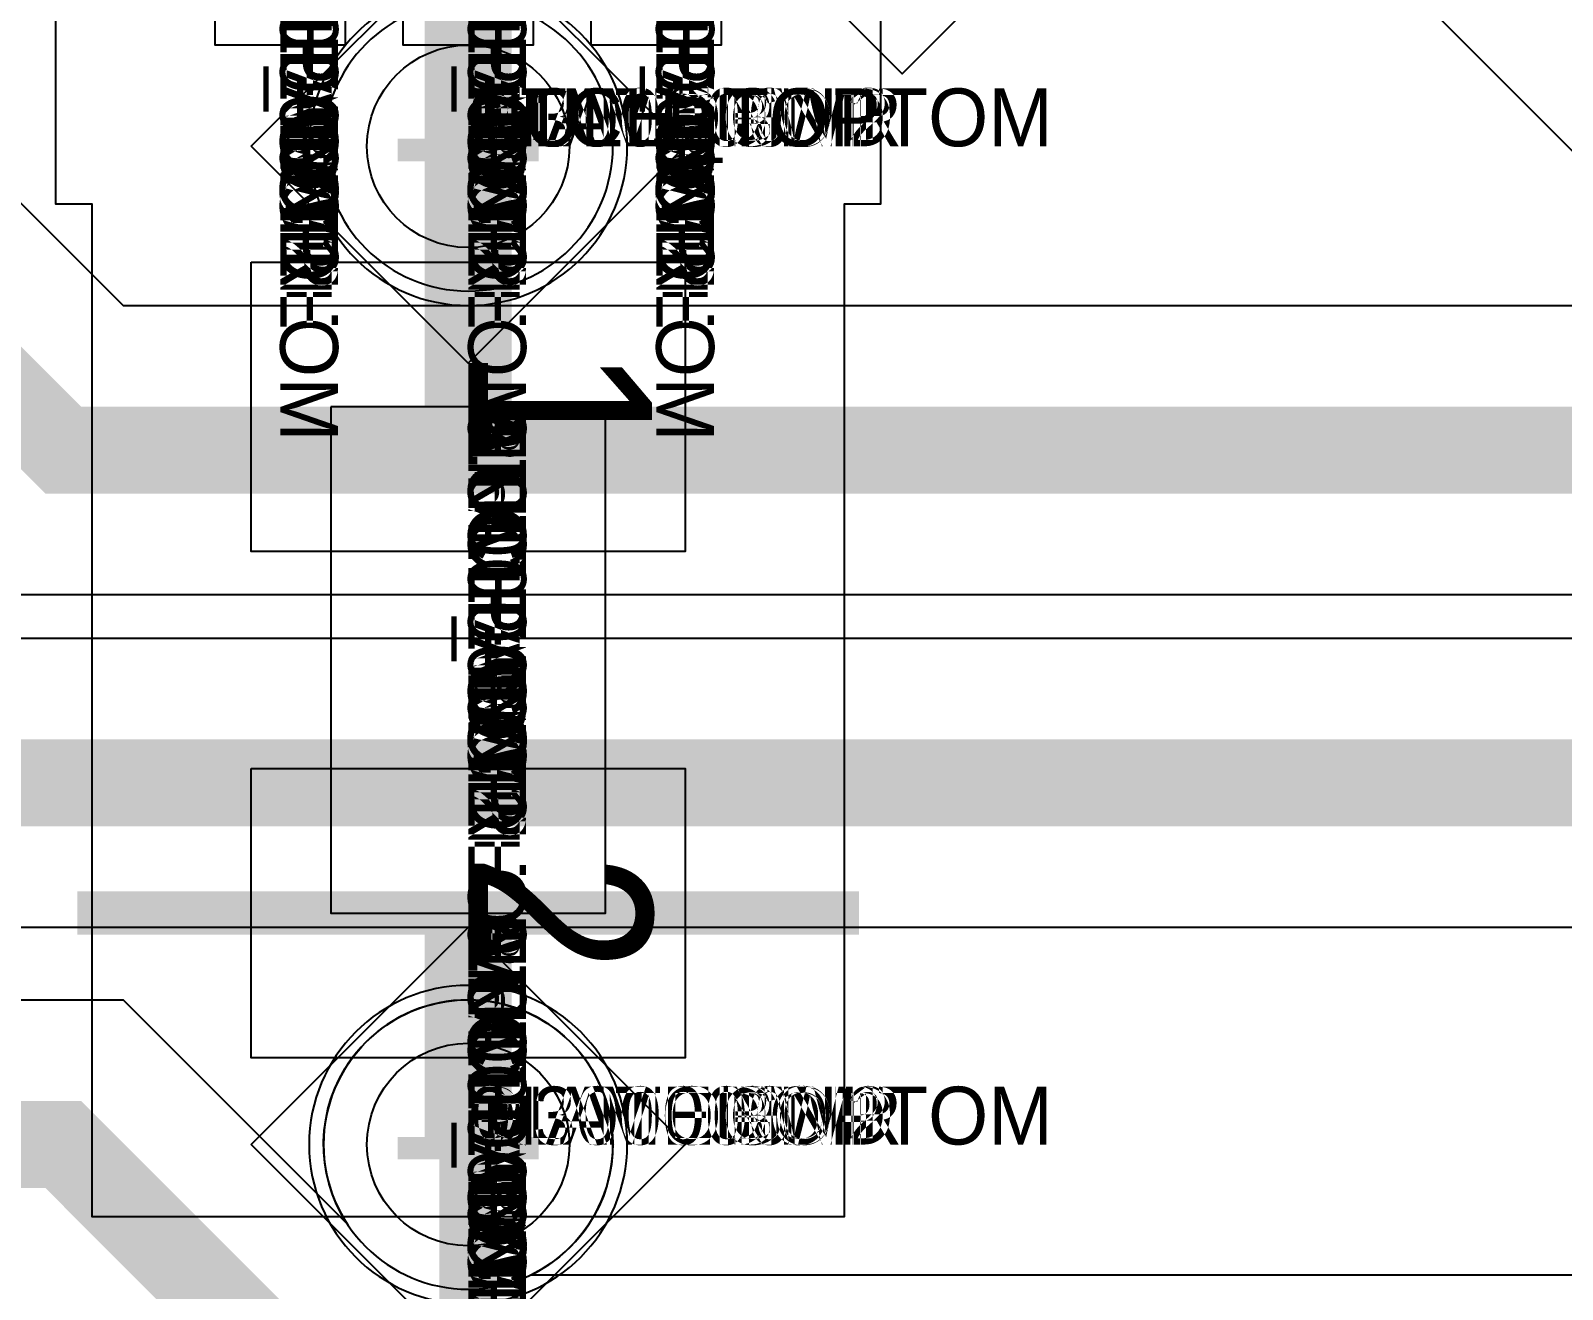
# Model space of a CAD drawing. Extents: x 0 to 323, y 0 to 320.
# Drawn here: x 40.45 to 45.75, y 160.4 to 164.76 of the extents above; entities that cross this region are included whole.
import ezdxf
from ezdxf.enums import TextEntityAlignment as Align

# ---------------------------------------------------------------- set-up
doc = ezdxf.new("R2010")
doc.units = 0
doc.header["$MEASUREMENT"] = 0
doc.layers.get('0').update_dxf_attribs({"linetype": 'CONTINUOUS'})
for name, color, linetype in [('CDN_FIGURES', 7, 'CONTINUOUS'), ('ETCH_BOTTOM', 7, 'CONTINUOUS'), ('ETCH_GND', 3, 'CONTINUOUS'), ('ETCH_INT1', 4, 'CONTINUOUS'), ('ETCH_INT2', 5, 'CONTINUOUS'), ('ETCH_PWR', 6, 'CONTINUOUS'), ('ETCH_TOP', 2, 'CONTINUOUS'), ('MANUFACTURING_NCLEGEND-1-6', 8, 'CONTINUOUS'), ('PACKAGE_GEOMETRY_ASSEMBLY_TOP', 11, 'CONTINUOUS'), ('PACKAGE_GEOMETRY_PIN_NUMBER', 9, 'CONTINUOUS')]:
    doc.layers.add(name, color=color, linetype=linetype)

# ---------------------------------------------------------------- blocks, each defined once
blk = doc.blocks.new('FIGURE_DIAMOND')
at = {"layer": 'CDN_FIGURES'}
blk.add_lwpolyline([(-0.5, 0), (0, 0.5), (0.5, 0), (0, -0.5)], close=True, dxfattribs=at)
blk = doc.blocks.new('PAD_INFO')
for tag in ['SHAPE_TYPE', 'PAD_HEIGHT', 'PAD_LAYER', 'PAD_TYPE', 'PAD_WIDTH']:
    blk.add_attdef(tag, (0, 0), '', height=0.2)
at = {"flags": 2}
blk.add_attdef('CDN_TYPE', (0, 0), '', height=0.2, dxfattribs=at)
blk = doc.blocks.new('DRILL_INFO')
at = {"flags": 2}
blk.add_attdef('CDN_TYPE', (0, 0), '', height=0.2, dxfattribs=at)
for tag in ['FSHAPE', 'FCHAR', 'DRILL_HEIGHT', 'DIAMETER', 'PLATED', 'DRILL_WIDTH']:
    blk.add_attdef(tag, (0, 0), '', height=0.2)
blk = doc.blocks.new('VIA0700X0300')
at = {"layer": 'ETCH_BOTTOM'}
blk.add_circle((0, 0), 0.35, dxfattribs=at)
at = {"layer": 'ETCH_GND'}
blk.add_circle((0, 0), 0.35, dxfattribs=at)
at = {"layer": 'ETCH_INT1'}
blk.add_circle((0, 0), 0.35, dxfattribs=at)
at = {"layer": 'ETCH_INT2'}
blk.add_circle((0, 0), 0.35, dxfattribs=at)
at = {"layer": 'ETCH_PWR'}
blk.add_circle((0, 0), 0.35, dxfattribs=at)
at = {"layer": 'ETCH_TOP'}
blk.add_circle((0, 0), 0.35, dxfattribs=at)
ref = blk.add_blockref('PAD_INFO', (0, 0))
ref.add_attrib('PAD_LAYER', 'ETCH_TOP', (0, 0), dxfattribs={"height": 0.2})
ref.add_attrib('SHAPE_TYPE', 'NULL', (0, 0), dxfattribs={"height": 0.2})
ref.add_attrib('PAD_TYPE', 'ANTIPAD', (0, 0), dxfattribs={"height": 0.2})
ref.add_attrib('PAD_WIDTH', '0.000000', (0, 0), dxfattribs={"height": 0.2})
ref.add_attrib('PAD_HEIGHT', '0.000000', (0, 0), dxfattribs={"height": 0.2})
ref = blk.add_blockref('PAD_INFO', (0, 0))
ref.add_attrib('PAD_LAYER', 'ETCH_GND', (0, 0), dxfattribs={"height": 0.2})
ref.add_attrib('SHAPE_TYPE', 'NULL', (0, 0), dxfattribs={"height": 0.2})
ref.add_attrib('PAD_TYPE', 'ANTIPAD', (0, 0), dxfattribs={"height": 0.2})
ref.add_attrib('PAD_WIDTH', '0.000000', (0, 0), dxfattribs={"height": 0.2})
ref.add_attrib('PAD_HEIGHT', '0.000000', (0, 0), dxfattribs={"height": 0.2})
ref = blk.add_blockref('PAD_INFO', (0, 0))
ref.add_attrib('PAD_LAYER', 'ETCH_INT1', (0, 0), dxfattribs={"height": 0.2})
ref.add_attrib('SHAPE_TYPE', 'NULL', (0, 0), dxfattribs={"height": 0.2})
ref.add_attrib('PAD_TYPE', 'ANTIPAD', (0, 0), dxfattribs={"height": 0.2})
ref.add_attrib('PAD_WIDTH', '0.000000', (0, 0), dxfattribs={"height": 0.2})
ref.add_attrib('PAD_HEIGHT', '0.000000', (0, 0), dxfattribs={"height": 0.2})
ref = blk.add_blockref('PAD_INFO', (0, 0))
ref.add_attrib('PAD_LAYER', 'ETCH_INT2', (0, 0), dxfattribs={"height": 0.2})
ref.add_attrib('SHAPE_TYPE', 'NULL', (0, 0), dxfattribs={"height": 0.2})
ref.add_attrib('PAD_TYPE', 'ANTIPAD', (0, 0), dxfattribs={"height": 0.2})
ref.add_attrib('PAD_WIDTH', '0.000000', (0, 0), dxfattribs={"height": 0.2})
ref.add_attrib('PAD_HEIGHT', '0.000000', (0, 0), dxfattribs={"height": 0.2})
ref = blk.add_blockref('PAD_INFO', (0, 0))
ref.add_attrib('PAD_LAYER', 'ETCH_PWR', (0, 0), dxfattribs={"height": 0.2})
ref.add_attrib('SHAPE_TYPE', 'NULL', (0, 0), dxfattribs={"height": 0.2})
ref.add_attrib('PAD_TYPE', 'ANTIPAD', (0, 0), dxfattribs={"height": 0.2})
ref.add_attrib('PAD_WIDTH', '0.000000', (0, 0), dxfattribs={"height": 0.2})
ref.add_attrib('PAD_HEIGHT', '0.000000', (0, 0), dxfattribs={"height": 0.2})
ref = blk.add_blockref('PAD_INFO', (0, 0))
ref.add_attrib('PAD_LAYER', 'ETCH_BOTTOM', (0, 0), dxfattribs={"height": 0.2})
ref.add_attrib('SHAPE_TYPE', 'NULL', (0, 0), dxfattribs={"height": 0.2})
ref.add_attrib('PAD_TYPE', 'ANTIPAD', (0, 0), dxfattribs={"height": 0.2})
ref.add_attrib('PAD_WIDTH', '0.000000', (0, 0), dxfattribs={"height": 0.2})
ref.add_attrib('PAD_HEIGHT', '0.000000', (0, 0), dxfattribs={"height": 0.2})
ref = blk.add_blockref('PAD_INFO', (0, 0))
ref.add_attrib('PAD_LAYER', 'ETCH_TOP', (0, 0), dxfattribs={"height": 0.2})
ref.add_attrib('SHAPE_TYPE', 'NULL', (0, 0), dxfattribs={"height": 0.2})
ref.add_attrib('PAD_TYPE', 'THERMAL', (0, 0), dxfattribs={"height": 0.2})
ref.add_attrib('PAD_WIDTH', '0.000000', (0, 0), dxfattribs={"height": 0.2})
ref.add_attrib('PAD_HEIGHT', '0.000000', (0, 0), dxfattribs={"height": 0.2})
ref = blk.add_blockref('PAD_INFO', (0, 0))
ref.add_attrib('PAD_LAYER', 'ETCH_GND', (0, 0), dxfattribs={"height": 0.2})
ref.add_attrib('SHAPE_TYPE', 'NULL', (0, 0), dxfattribs={"height": 0.2})
ref.add_attrib('PAD_TYPE', 'THERMAL', (0, 0), dxfattribs={"height": 0.2})
ref.add_attrib('PAD_WIDTH', '0.000000', (0, 0), dxfattribs={"height": 0.2})
ref.add_attrib('PAD_HEIGHT', '0.000000', (0, 0), dxfattribs={"height": 0.2})
ref = blk.add_blockref('PAD_INFO', (0, 0))
ref.add_attrib('PAD_LAYER', 'ETCH_INT1', (0, 0), dxfattribs={"height": 0.2})
ref.add_attrib('SHAPE_TYPE', 'NULL', (0, 0), dxfattribs={"height": 0.2})
ref.add_attrib('PAD_TYPE', 'THERMAL', (0, 0), dxfattribs={"height": 0.2})
ref.add_attrib('PAD_WIDTH', '0.000000', (0, 0), dxfattribs={"height": 0.2})
ref.add_attrib('PAD_HEIGHT', '0.000000', (0, 0), dxfattribs={"height": 0.2})
ref = blk.add_blockref('PAD_INFO', (0, 0))
ref.add_attrib('PAD_LAYER', 'ETCH_INT2', (0, 0), dxfattribs={"height": 0.2})
ref.add_attrib('SHAPE_TYPE', 'NULL', (0, 0), dxfattribs={"height": 0.2})
ref.add_attrib('PAD_TYPE', 'THERMAL', (0, 0), dxfattribs={"height": 0.2})
ref.add_attrib('PAD_WIDTH', '0.000000', (0, 0), dxfattribs={"height": 0.2})
ref.add_attrib('PAD_HEIGHT', '0.000000', (0, 0), dxfattribs={"height": 0.2})
ref = blk.add_blockref('PAD_INFO', (0, 0))
ref.add_attrib('PAD_LAYER', 'ETCH_PWR', (0, 0), dxfattribs={"height": 0.2})
ref.add_attrib('SHAPE_TYPE', 'NULL', (0, 0), dxfattribs={"height": 0.2})
ref.add_attrib('PAD_TYPE', 'THERMAL', (0, 0), dxfattribs={"height": 0.2})
ref.add_attrib('PAD_WIDTH', '0.000000', (0, 0), dxfattribs={"height": 0.2})
ref.add_attrib('PAD_HEIGHT', '0.000000', (0, 0), dxfattribs={"height": 0.2})
ref = blk.add_blockref('PAD_INFO', (0, 0))
ref.add_attrib('PAD_LAYER', 'ETCH_BOTTOM', (0, 0), dxfattribs={"height": 0.2})
ref.add_attrib('SHAPE_TYPE', 'NULL', (0, 0), dxfattribs={"height": 0.2})
ref.add_attrib('PAD_TYPE', 'THERMAL', (0, 0), dxfattribs={"height": 0.2})
ref.add_attrib('PAD_WIDTH', '0.000000', (0, 0), dxfattribs={"height": 0.2})
ref.add_attrib('PAD_HEIGHT', '0.000000', (0, 0), dxfattribs={"height": 0.2})
ref = blk.add_blockref('PAD_INFO', (0, 0))
ref.add_attrib('PAD_LAYER', 'ETCH_TOP', (0, 0), dxfattribs={"height": 0.2})
ref.add_attrib('SHAPE_TYPE', 'CIRCLE', (0, 0), dxfattribs={"height": 0.2})
ref.add_attrib('PAD_TYPE', 'REGULAR', (0, 0), dxfattribs={"height": 0.2})
ref.add_attrib('PAD_WIDTH', '0.700000', (0, 0), dxfattribs={"height": 0.2})
ref.add_attrib('PAD_HEIGHT', '0.700000', (0, 0), dxfattribs={"height": 0.2})
ref = blk.add_blockref('PAD_INFO', (0, 0))
ref.add_attrib('PAD_LAYER', 'ETCH_GND', (0, 0), dxfattribs={"height": 0.2})
ref.add_attrib('SHAPE_TYPE', 'CIRCLE', (0, 0), dxfattribs={"height": 0.2})
ref.add_attrib('PAD_TYPE', 'REGULAR', (0, 0), dxfattribs={"height": 0.2})
ref.add_attrib('PAD_WIDTH', '0.700000', (0, 0), dxfattribs={"height": 0.2})
ref.add_attrib('PAD_HEIGHT', '0.700000', (0, 0), dxfattribs={"height": 0.2})
ref = blk.add_blockref('PAD_INFO', (0, 0))
ref.add_attrib('PAD_LAYER', 'ETCH_INT1', (0, 0), dxfattribs={"height": 0.2})
ref.add_attrib('SHAPE_TYPE', 'CIRCLE', (0, 0), dxfattribs={"height": 0.2})
ref.add_attrib('PAD_TYPE', 'REGULAR', (0, 0), dxfattribs={"height": 0.2})
ref.add_attrib('PAD_WIDTH', '0.700000', (0, 0), dxfattribs={"height": 0.2})
ref.add_attrib('PAD_HEIGHT', '0.700000', (0, 0), dxfattribs={"height": 0.2})
ref = blk.add_blockref('PAD_INFO', (0, 0))
ref.add_attrib('PAD_LAYER', 'ETCH_INT2', (0, 0), dxfattribs={"height": 0.2})
ref.add_attrib('SHAPE_TYPE', 'CIRCLE', (0, 0), dxfattribs={"height": 0.2})
ref.add_attrib('PAD_TYPE', 'REGULAR', (0, 0), dxfattribs={"height": 0.2})
ref.add_attrib('PAD_WIDTH', '0.700000', (0, 0), dxfattribs={"height": 0.2})
ref.add_attrib('PAD_HEIGHT', '0.700000', (0, 0), dxfattribs={"height": 0.2})
ref = blk.add_blockref('PAD_INFO', (0, 0))
ref.add_attrib('PAD_LAYER', 'ETCH_PWR', (0, 0), dxfattribs={"height": 0.2})
ref.add_attrib('SHAPE_TYPE', 'CIRCLE', (0, 0), dxfattribs={"height": 0.2})
ref.add_attrib('PAD_TYPE', 'REGULAR', (0, 0), dxfattribs={"height": 0.2})
ref.add_attrib('PAD_WIDTH', '0.700000', (0, 0), dxfattribs={"height": 0.2})
ref.add_attrib('PAD_HEIGHT', '0.700000', (0, 0), dxfattribs={"height": 0.2})
ref = blk.add_blockref('PAD_INFO', (0, 0))
ref.add_attrib('PAD_LAYER', 'ETCH_BOTTOM', (0, 0), dxfattribs={"height": 0.2})
ref.add_attrib('SHAPE_TYPE', 'CIRCLE', (0, 0), dxfattribs={"height": 0.2})
ref.add_attrib('PAD_TYPE', 'REGULAR', (0, 0), dxfattribs={"height": 0.2})
ref.add_attrib('PAD_WIDTH', '0.700000', (0, 0), dxfattribs={"height": 0.2})
ref.add_attrib('PAD_HEIGHT', '0.700000', (0, 0), dxfattribs={"height": 0.2})
ref = blk.add_blockref('DRILL_INFO', (0, 0))
ref.add_attrib('DIAMETER', '0.300000', (0, 0), dxfattribs={"height": 0.2})
ref.add_attrib('PLATED', 'PLATED', (0, 0), dxfattribs={"height": 0.2})
ref.add_attrib('FSHAPE', 'DIAMOND', (0, 0), dxfattribs={"height": 0.2})
ref.add_attrib('FCHAR', '+', (0, 0), dxfattribs={"height": 0.2})
ref.add_attrib('DRILL_WIDTH', '1.500000', (0, 0), dxfattribs={"height": 0.2})
ref.add_attrib('DRILL_HEIGHT', '1.500000', (0, 0), dxfattribs={"height": 0.2})
for tag in ['CDN_TYPE', 'PIN']:
    blk.add_attdef(tag, (0, 0), '', height=0.2)
at = {"flags": 2}
for tag in ['PSTKNAME', 'BBV']:
    blk.add_attdef(tag, (0, 0), '', height=0.2, dxfattribs=at)
blk = doc.blocks.new('RC1300X0450TS_NS')
at = {"layer": 'ETCH_TOP'}
blk.add_lwpolyline([(-0.65, -0.225), (-0.65, 0.225), (0.65, 0.225), (0.65, -0.225)], close=True, dxfattribs=at)
ref = blk.add_blockref('PAD_INFO', (0, 0))
ref.add_attrib('PAD_LAYER', 'ETCH_TOP', (0, 0), dxfattribs={"height": 0.2})
ref.add_attrib('SHAPE_TYPE', 'NULL', (0, 0), dxfattribs={"height": 0.2})
ref.add_attrib('PAD_TYPE', 'ANTIPAD', (0, 0), dxfattribs={"height": 0.2})
ref.add_attrib('PAD_WIDTH', '0.000000', (0, 0), dxfattribs={"height": 0.2})
ref.add_attrib('PAD_HEIGHT', '0.000000', (0, 0), dxfattribs={"height": 0.2})
ref = blk.add_blockref('PAD_INFO', (0, 0))
ref.add_attrib('PAD_LAYER', 'ETCH_GND', (0, 0), dxfattribs={"height": 0.2})
ref.add_attrib('SHAPE_TYPE', 'NULL', (0, 0), dxfattribs={"height": 0.2})
ref.add_attrib('PAD_TYPE', 'ANTIPAD', (0, 0), dxfattribs={"height": 0.2})
ref.add_attrib('PAD_WIDTH', '0.000000', (0, 0), dxfattribs={"height": 0.2})
ref.add_attrib('PAD_HEIGHT', '0.000000', (0, 0), dxfattribs={"height": 0.2})
ref = blk.add_blockref('PAD_INFO', (0, 0))
ref.add_attrib('PAD_LAYER', 'ETCH_INT1', (0, 0), dxfattribs={"height": 0.2})
ref.add_attrib('SHAPE_TYPE', 'NULL', (0, 0), dxfattribs={"height": 0.2})
ref.add_attrib('PAD_TYPE', 'ANTIPAD', (0, 0), dxfattribs={"height": 0.2})
ref.add_attrib('PAD_WIDTH', '0.000000', (0, 0), dxfattribs={"height": 0.2})
ref.add_attrib('PAD_HEIGHT', '0.000000', (0, 0), dxfattribs={"height": 0.2})
ref = blk.add_blockref('PAD_INFO', (0, 0))
ref.add_attrib('PAD_LAYER', 'ETCH_INT2', (0, 0), dxfattribs={"height": 0.2})
ref.add_attrib('SHAPE_TYPE', 'NULL', (0, 0), dxfattribs={"height": 0.2})
ref.add_attrib('PAD_TYPE', 'ANTIPAD', (0, 0), dxfattribs={"height": 0.2})
ref.add_attrib('PAD_WIDTH', '0.000000', (0, 0), dxfattribs={"height": 0.2})
ref.add_attrib('PAD_HEIGHT', '0.000000', (0, 0), dxfattribs={"height": 0.2})
ref = blk.add_blockref('PAD_INFO', (0, 0))
ref.add_attrib('PAD_LAYER', 'ETCH_PWR', (0, 0), dxfattribs={"height": 0.2})
ref.add_attrib('SHAPE_TYPE', 'NULL', (0, 0), dxfattribs={"height": 0.2})
ref.add_attrib('PAD_TYPE', 'ANTIPAD', (0, 0), dxfattribs={"height": 0.2})
ref.add_attrib('PAD_WIDTH', '0.000000', (0, 0), dxfattribs={"height": 0.2})
ref.add_attrib('PAD_HEIGHT', '0.000000', (0, 0), dxfattribs={"height": 0.2})
ref = blk.add_blockref('PAD_INFO', (0, 0))
ref.add_attrib('PAD_LAYER', 'ETCH_BOTTOM', (0, 0), dxfattribs={"height": 0.2})
ref.add_attrib('SHAPE_TYPE', 'NULL', (0, 0), dxfattribs={"height": 0.2})
ref.add_attrib('PAD_TYPE', 'ANTIPAD', (0, 0), dxfattribs={"height": 0.2})
ref.add_attrib('PAD_WIDTH', '0.000000', (0, 0), dxfattribs={"height": 0.2})
ref.add_attrib('PAD_HEIGHT', '0.000000', (0, 0), dxfattribs={"height": 0.2})
ref = blk.add_blockref('PAD_INFO', (0, 0))
ref.add_attrib('PAD_LAYER', 'ETCH_TOP', (0, 0), dxfattribs={"height": 0.2})
ref.add_attrib('SHAPE_TYPE', 'NULL', (0, 0), dxfattribs={"height": 0.2})
ref.add_attrib('PAD_TYPE', 'THERMAL', (0, 0), dxfattribs={"height": 0.2})
ref.add_attrib('PAD_WIDTH', '0.000000', (0, 0), dxfattribs={"height": 0.2})
ref.add_attrib('PAD_HEIGHT', '0.000000', (0, 0), dxfattribs={"height": 0.2})
ref = blk.add_blockref('PAD_INFO', (0, 0))
ref.add_attrib('PAD_LAYER', 'ETCH_GND', (0, 0), dxfattribs={"height": 0.2})
ref.add_attrib('SHAPE_TYPE', 'NULL', (0, 0), dxfattribs={"height": 0.2})
ref.add_attrib('PAD_TYPE', 'THERMAL', (0, 0), dxfattribs={"height": 0.2})
ref.add_attrib('PAD_WIDTH', '0.000000', (0, 0), dxfattribs={"height": 0.2})
ref.add_attrib('PAD_HEIGHT', '0.000000', (0, 0), dxfattribs={"height": 0.2})
ref = blk.add_blockref('PAD_INFO', (0, 0))
ref.add_attrib('PAD_LAYER', 'ETCH_INT1', (0, 0), dxfattribs={"height": 0.2})
ref.add_attrib('SHAPE_TYPE', 'NULL', (0, 0), dxfattribs={"height": 0.2})
ref.add_attrib('PAD_TYPE', 'THERMAL', (0, 0), dxfattribs={"height": 0.2})
ref.add_attrib('PAD_WIDTH', '0.000000', (0, 0), dxfattribs={"height": 0.2})
ref.add_attrib('PAD_HEIGHT', '0.000000', (0, 0), dxfattribs={"height": 0.2})
ref = blk.add_blockref('PAD_INFO', (0, 0))
ref.add_attrib('PAD_LAYER', 'ETCH_INT2', (0, 0), dxfattribs={"height": 0.2})
ref.add_attrib('SHAPE_TYPE', 'NULL', (0, 0), dxfattribs={"height": 0.2})
ref.add_attrib('PAD_TYPE', 'THERMAL', (0, 0), dxfattribs={"height": 0.2})
ref.add_attrib('PAD_WIDTH', '0.000000', (0, 0), dxfattribs={"height": 0.2})
ref.add_attrib('PAD_HEIGHT', '0.000000', (0, 0), dxfattribs={"height": 0.2})
ref = blk.add_blockref('PAD_INFO', (0, 0))
ref.add_attrib('PAD_LAYER', 'ETCH_PWR', (0, 0), dxfattribs={"height": 0.2})
ref.add_attrib('SHAPE_TYPE', 'NULL', (0, 0), dxfattribs={"height": 0.2})
ref.add_attrib('PAD_TYPE', 'THERMAL', (0, 0), dxfattribs={"height": 0.2})
ref.add_attrib('PAD_WIDTH', '0.000000', (0, 0), dxfattribs={"height": 0.2})
ref.add_attrib('PAD_HEIGHT', '0.000000', (0, 0), dxfattribs={"height": 0.2})
ref = blk.add_blockref('PAD_INFO', (0, 0))
ref.add_attrib('PAD_LAYER', 'ETCH_BOTTOM', (0, 0), dxfattribs={"height": 0.2})
ref.add_attrib('SHAPE_TYPE', 'NULL', (0, 0), dxfattribs={"height": 0.2})
ref.add_attrib('PAD_TYPE', 'THERMAL', (0, 0), dxfattribs={"height": 0.2})
ref.add_attrib('PAD_WIDTH', '0.000000', (0, 0), dxfattribs={"height": 0.2})
ref.add_attrib('PAD_HEIGHT', '0.000000', (0, 0), dxfattribs={"height": 0.2})
ref = blk.add_blockref('PAD_INFO', (0, 0))
ref.add_attrib('PAD_LAYER', 'ETCH_TOP', (0, 0), dxfattribs={"height": 0.2})
ref.add_attrib('SHAPE_TYPE', 'RECTANGLE', (0, 0), dxfattribs={"height": 0.2})
ref.add_attrib('PAD_TYPE', 'REGULAR', (0, 0), dxfattribs={"height": 0.2})
ref.add_attrib('PAD_WIDTH', '1.300000', (0, 0), dxfattribs={"height": 0.2})
ref.add_attrib('PAD_HEIGHT', '0.450000', (0, 0), dxfattribs={"height": 0.2})
ref = blk.add_blockref('PAD_INFO', (0, 0))
ref.add_attrib('PAD_LAYER', 'ETCH_GND', (0, 0), dxfattribs={"height": 0.2})
ref.add_attrib('SHAPE_TYPE', 'NULL', (0, 0), dxfattribs={"height": 0.2})
ref.add_attrib('PAD_TYPE', 'REGULAR', (0, 0), dxfattribs={"height": 0.2})
ref.add_attrib('PAD_WIDTH', '0.000000', (0, 0), dxfattribs={"height": 0.2})
ref.add_attrib('PAD_HEIGHT', '0.000000', (0, 0), dxfattribs={"height": 0.2})
ref = blk.add_blockref('PAD_INFO', (0, 0))
ref.add_attrib('PAD_LAYER', 'ETCH_INT1', (0, 0), dxfattribs={"height": 0.2})
ref.add_attrib('SHAPE_TYPE', 'NULL', (0, 0), dxfattribs={"height": 0.2})
ref.add_attrib('PAD_TYPE', 'REGULAR', (0, 0), dxfattribs={"height": 0.2})
ref.add_attrib('PAD_WIDTH', '0.000000', (0, 0), dxfattribs={"height": 0.2})
ref.add_attrib('PAD_HEIGHT', '0.000000', (0, 0), dxfattribs={"height": 0.2})
ref = blk.add_blockref('PAD_INFO', (0, 0))
ref.add_attrib('PAD_LAYER', 'ETCH_INT2', (0, 0), dxfattribs={"height": 0.2})
ref.add_attrib('SHAPE_TYPE', 'NULL', (0, 0), dxfattribs={"height": 0.2})
ref.add_attrib('PAD_TYPE', 'REGULAR', (0, 0), dxfattribs={"height": 0.2})
ref.add_attrib('PAD_WIDTH', '0.000000', (0, 0), dxfattribs={"height": 0.2})
ref.add_attrib('PAD_HEIGHT', '0.000000', (0, 0), dxfattribs={"height": 0.2})
ref = blk.add_blockref('PAD_INFO', (0, 0))
ref.add_attrib('PAD_LAYER', 'ETCH_PWR', (0, 0), dxfattribs={"height": 0.2})
ref.add_attrib('SHAPE_TYPE', 'NULL', (0, 0), dxfattribs={"height": 0.2})
ref.add_attrib('PAD_TYPE', 'REGULAR', (0, 0), dxfattribs={"height": 0.2})
ref.add_attrib('PAD_WIDTH', '0.000000', (0, 0), dxfattribs={"height": 0.2})
ref.add_attrib('PAD_HEIGHT', '0.000000', (0, 0), dxfattribs={"height": 0.2})
ref = blk.add_blockref('PAD_INFO', (0, 0))
ref.add_attrib('PAD_LAYER', 'ETCH_BOTTOM', (0, 0), dxfattribs={"height": 0.2})
ref.add_attrib('SHAPE_TYPE', 'NULL', (0, 0), dxfattribs={"height": 0.2})
ref.add_attrib('PAD_TYPE', 'REGULAR', (0, 0), dxfattribs={"height": 0.2})
ref.add_attrib('PAD_WIDTH', '0.000000', (0, 0), dxfattribs={"height": 0.2})
ref.add_attrib('PAD_HEIGHT', '0.000000', (0, 0), dxfattribs={"height": 0.2})
ref = blk.add_blockref('DRILL_INFO', (0, 0))
ref.add_attrib('DIAMETER', '0.000000', (0, 0), dxfattribs={"height": 0.2})
ref.add_attrib('PLATED', 'PLATED', (0, 0), dxfattribs={"height": 0.2})
ref.add_attrib('FSHAPE', 'NULL', (0, 0), dxfattribs={"height": 0.2})
ref.add_attrib('DRILL_WIDTH', '0.000000', (0, 0), dxfattribs={"height": 0.2})
ref.add_attrib('DRILL_HEIGHT', '0.000000', (0, 0), dxfattribs={"height": 0.2})
for tag in ['CDN_TYPE', 'PIN']:
    blk.add_attdef(tag, (0, 0), '', height=0.2)
at = {"flags": 2}
for tag in ['PSTKNAME', 'BBV']:
    blk.add_attdef(tag, (0, 0), '', height=0.2, dxfattribs=at)
blk = doc.blocks.new('F58')
at = {"layer": 'ETCH_TOP'}
ref = blk.add_blockref('RC1300X0450TS_NS', (1.9, 0), dxfattribs=at)
ref.add_attrib('CDN_TYPE', 'PIN', (0, 0), dxfattribs={"height": 0.2})
ref.add_attrib('PIN', '6', (0, 0), dxfattribs={"height": 0.2})
ref = blk.add_blockref('RC1300X0450TS_NS', (1.9, -1.3), dxfattribs=at)
ref.add_attrib('CDN_TYPE', 'PIN', (0, 0), dxfattribs={"height": 0.2})
ref.add_attrib('PIN', '4', (0, 0), dxfattribs={"height": 0.2})
ref = blk.add_blockref('RC1300X0450TS_NS', (1.9, -0.65), dxfattribs=at)
ref.add_attrib('CDN_TYPE', 'PIN', (0, 0), dxfattribs={"height": 0.2})
ref.add_attrib('PIN', '5', (0, 0), dxfattribs={"height": 0.2})
at = {"flags": 2}
for tag in ['SYMBOL_TYPE', 'CDN_TYPE', 'REFDES']:
    blk.add_attdef(tag, (0, 0), '', height=0.2, dxfattribs=at)
blk = doc.blocks.new('RC1000X1500TS')
at = {"layer": 'ETCH_TOP'}
blk.add_lwpolyline([(-0.5, -0.75), (-0.5, 0.75), (0.5, 0.75), (0.5, -0.75)], close=True, dxfattribs=at)
ref = blk.add_blockref('PAD_INFO', (0, 0))
ref.add_attrib('PAD_LAYER', 'ETCH_TOP', (0, 0), dxfattribs={"height": 0.2})
ref.add_attrib('SHAPE_TYPE', 'NULL', (0, 0), dxfattribs={"height": 0.2})
ref.add_attrib('PAD_TYPE', 'ANTIPAD', (0, 0), dxfattribs={"height": 0.2})
ref.add_attrib('PAD_WIDTH', '0.000000', (0, 0), dxfattribs={"height": 0.2})
ref.add_attrib('PAD_HEIGHT', '0.000000', (0, 0), dxfattribs={"height": 0.2})
ref = blk.add_blockref('PAD_INFO', (0, 0))
ref.add_attrib('PAD_LAYER', 'ETCH_GND', (0, 0), dxfattribs={"height": 0.2})
ref.add_attrib('SHAPE_TYPE', 'NULL', (0, 0), dxfattribs={"height": 0.2})
ref.add_attrib('PAD_TYPE', 'ANTIPAD', (0, 0), dxfattribs={"height": 0.2})
ref.add_attrib('PAD_WIDTH', '0.000000', (0, 0), dxfattribs={"height": 0.2})
ref.add_attrib('PAD_HEIGHT', '0.000000', (0, 0), dxfattribs={"height": 0.2})
ref = blk.add_blockref('PAD_INFO', (0, 0))
ref.add_attrib('PAD_LAYER', 'ETCH_INT1', (0, 0), dxfattribs={"height": 0.2})
ref.add_attrib('SHAPE_TYPE', 'NULL', (0, 0), dxfattribs={"height": 0.2})
ref.add_attrib('PAD_TYPE', 'ANTIPAD', (0, 0), dxfattribs={"height": 0.2})
ref.add_attrib('PAD_WIDTH', '0.000000', (0, 0), dxfattribs={"height": 0.2})
ref.add_attrib('PAD_HEIGHT', '0.000000', (0, 0), dxfattribs={"height": 0.2})
ref = blk.add_blockref('PAD_INFO', (0, 0))
ref.add_attrib('PAD_LAYER', 'ETCH_INT2', (0, 0), dxfattribs={"height": 0.2})
ref.add_attrib('SHAPE_TYPE', 'NULL', (0, 0), dxfattribs={"height": 0.2})
ref.add_attrib('PAD_TYPE', 'ANTIPAD', (0, 0), dxfattribs={"height": 0.2})
ref.add_attrib('PAD_WIDTH', '0.000000', (0, 0), dxfattribs={"height": 0.2})
ref.add_attrib('PAD_HEIGHT', '0.000000', (0, 0), dxfattribs={"height": 0.2})
ref = blk.add_blockref('PAD_INFO', (0, 0))
ref.add_attrib('PAD_LAYER', 'ETCH_PWR', (0, 0), dxfattribs={"height": 0.2})
ref.add_attrib('SHAPE_TYPE', 'NULL', (0, 0), dxfattribs={"height": 0.2})
ref.add_attrib('PAD_TYPE', 'ANTIPAD', (0, 0), dxfattribs={"height": 0.2})
ref.add_attrib('PAD_WIDTH', '0.000000', (0, 0), dxfattribs={"height": 0.2})
ref.add_attrib('PAD_HEIGHT', '0.000000', (0, 0), dxfattribs={"height": 0.2})
ref = blk.add_blockref('PAD_INFO', (0, 0))
ref.add_attrib('PAD_LAYER', 'ETCH_BOTTOM', (0, 0), dxfattribs={"height": 0.2})
ref.add_attrib('SHAPE_TYPE', 'NULL', (0, 0), dxfattribs={"height": 0.2})
ref.add_attrib('PAD_TYPE', 'ANTIPAD', (0, 0), dxfattribs={"height": 0.2})
ref.add_attrib('PAD_WIDTH', '0.000000', (0, 0), dxfattribs={"height": 0.2})
ref.add_attrib('PAD_HEIGHT', '0.000000', (0, 0), dxfattribs={"height": 0.2})
ref = blk.add_blockref('PAD_INFO', (0, 0))
ref.add_attrib('PAD_LAYER', 'ETCH_TOP', (0, 0), dxfattribs={"height": 0.2})
ref.add_attrib('SHAPE_TYPE', 'NULL', (0, 0), dxfattribs={"height": 0.2})
ref.add_attrib('PAD_TYPE', 'THERMAL', (0, 0), dxfattribs={"height": 0.2})
ref.add_attrib('PAD_WIDTH', '0.000000', (0, 0), dxfattribs={"height": 0.2})
ref.add_attrib('PAD_HEIGHT', '0.000000', (0, 0), dxfattribs={"height": 0.2})
ref = blk.add_blockref('PAD_INFO', (0, 0))
ref.add_attrib('PAD_LAYER', 'ETCH_GND', (0, 0), dxfattribs={"height": 0.2})
ref.add_attrib('SHAPE_TYPE', 'NULL', (0, 0), dxfattribs={"height": 0.2})
ref.add_attrib('PAD_TYPE', 'THERMAL', (0, 0), dxfattribs={"height": 0.2})
ref.add_attrib('PAD_WIDTH', '0.000000', (0, 0), dxfattribs={"height": 0.2})
ref.add_attrib('PAD_HEIGHT', '0.000000', (0, 0), dxfattribs={"height": 0.2})
ref = blk.add_blockref('PAD_INFO', (0, 0))
ref.add_attrib('PAD_LAYER', 'ETCH_INT1', (0, 0), dxfattribs={"height": 0.2})
ref.add_attrib('SHAPE_TYPE', 'NULL', (0, 0), dxfattribs={"height": 0.2})
ref.add_attrib('PAD_TYPE', 'THERMAL', (0, 0), dxfattribs={"height": 0.2})
ref.add_attrib('PAD_WIDTH', '0.000000', (0, 0), dxfattribs={"height": 0.2})
ref.add_attrib('PAD_HEIGHT', '0.000000', (0, 0), dxfattribs={"height": 0.2})
ref = blk.add_blockref('PAD_INFO', (0, 0))
ref.add_attrib('PAD_LAYER', 'ETCH_INT2', (0, 0), dxfattribs={"height": 0.2})
ref.add_attrib('SHAPE_TYPE', 'NULL', (0, 0), dxfattribs={"height": 0.2})
ref.add_attrib('PAD_TYPE', 'THERMAL', (0, 0), dxfattribs={"height": 0.2})
ref.add_attrib('PAD_WIDTH', '0.000000', (0, 0), dxfattribs={"height": 0.2})
ref.add_attrib('PAD_HEIGHT', '0.000000', (0, 0), dxfattribs={"height": 0.2})
ref = blk.add_blockref('PAD_INFO', (0, 0))
ref.add_attrib('PAD_LAYER', 'ETCH_PWR', (0, 0), dxfattribs={"height": 0.2})
ref.add_attrib('SHAPE_TYPE', 'NULL', (0, 0), dxfattribs={"height": 0.2})
ref.add_attrib('PAD_TYPE', 'THERMAL', (0, 0), dxfattribs={"height": 0.2})
ref.add_attrib('PAD_WIDTH', '0.000000', (0, 0), dxfattribs={"height": 0.2})
ref.add_attrib('PAD_HEIGHT', '0.000000', (0, 0), dxfattribs={"height": 0.2})
ref = blk.add_blockref('PAD_INFO', (0, 0))
ref.add_attrib('PAD_LAYER', 'ETCH_BOTTOM', (0, 0), dxfattribs={"height": 0.2})
ref.add_attrib('SHAPE_TYPE', 'NULL', (0, 0), dxfattribs={"height": 0.2})
ref.add_attrib('PAD_TYPE', 'THERMAL', (0, 0), dxfattribs={"height": 0.2})
ref.add_attrib('PAD_WIDTH', '0.000000', (0, 0), dxfattribs={"height": 0.2})
ref.add_attrib('PAD_HEIGHT', '0.000000', (0, 0), dxfattribs={"height": 0.2})
ref = blk.add_blockref('PAD_INFO', (0, 0))
ref.add_attrib('PAD_LAYER', 'ETCH_GND', (0, 0), dxfattribs={"height": 0.2})
ref.add_attrib('SHAPE_TYPE', 'NULL', (0, 0), dxfattribs={"height": 0.2})
ref.add_attrib('PAD_TYPE', 'REGULAR', (0, 0), dxfattribs={"height": 0.2})
ref.add_attrib('PAD_WIDTH', '0.000000', (0, 0), dxfattribs={"height": 0.2})
ref.add_attrib('PAD_HEIGHT', '0.000000', (0, 0), dxfattribs={"height": 0.2})
ref = blk.add_blockref('PAD_INFO', (0, 0))
ref.add_attrib('PAD_LAYER', 'ETCH_INT1', (0, 0), dxfattribs={"height": 0.2})
ref.add_attrib('SHAPE_TYPE', 'NULL', (0, 0), dxfattribs={"height": 0.2})
ref.add_attrib('PAD_TYPE', 'REGULAR', (0, 0), dxfattribs={"height": 0.2})
ref.add_attrib('PAD_WIDTH', '0.000000', (0, 0), dxfattribs={"height": 0.2})
ref.add_attrib('PAD_HEIGHT', '0.000000', (0, 0), dxfattribs={"height": 0.2})
ref = blk.add_blockref('PAD_INFO', (0, 0))
ref.add_attrib('PAD_LAYER', 'ETCH_INT2', (0, 0), dxfattribs={"height": 0.2})
ref.add_attrib('SHAPE_TYPE', 'NULL', (0, 0), dxfattribs={"height": 0.2})
ref.add_attrib('PAD_TYPE', 'REGULAR', (0, 0), dxfattribs={"height": 0.2})
ref.add_attrib('PAD_WIDTH', '0.000000', (0, 0), dxfattribs={"height": 0.2})
ref.add_attrib('PAD_HEIGHT', '0.000000', (0, 0), dxfattribs={"height": 0.2})
ref = blk.add_blockref('PAD_INFO', (0, 0))
ref.add_attrib('PAD_LAYER', 'ETCH_PWR', (0, 0), dxfattribs={"height": 0.2})
ref.add_attrib('SHAPE_TYPE', 'NULL', (0, 0), dxfattribs={"height": 0.2})
ref.add_attrib('PAD_TYPE', 'REGULAR', (0, 0), dxfattribs={"height": 0.2})
ref.add_attrib('PAD_WIDTH', '0.000000', (0, 0), dxfattribs={"height": 0.2})
ref.add_attrib('PAD_HEIGHT', '0.000000', (0, 0), dxfattribs={"height": 0.2})
ref = blk.add_blockref('PAD_INFO', (0, 0))
ref.add_attrib('PAD_LAYER', 'ETCH_BOTTOM', (0, 0), dxfattribs={"height": 0.2})
ref.add_attrib('SHAPE_TYPE', 'NULL', (0, 0), dxfattribs={"height": 0.2})
ref.add_attrib('PAD_TYPE', 'REGULAR', (0, 0), dxfattribs={"height": 0.2})
ref.add_attrib('PAD_WIDTH', '0.000000', (0, 0), dxfattribs={"height": 0.2})
ref.add_attrib('PAD_HEIGHT', '0.000000', (0, 0), dxfattribs={"height": 0.2})
ref = blk.add_blockref('DRILL_INFO', (0, 0))
ref.add_attrib('DIAMETER', '0.000000', (0, 0), dxfattribs={"height": 0.2})
ref.add_attrib('PLATED', 'PLATED', (0, 0), dxfattribs={"height": 0.2})
ref.add_attrib('FSHAPE', 'NULL', (0, 0), dxfattribs={"height": 0.2})
ref.add_attrib('DRILL_WIDTH', '0.000000', (0, 0), dxfattribs={"height": 0.2})
ref.add_attrib('DRILL_HEIGHT', '0.000000', (0, 0), dxfattribs={"height": 0.2})
ref = blk.add_blockref('PAD_INFO', (0, 0))
ref.add_attrib('PAD_LAYER', 'ETCH_TOP', (0, 0), dxfattribs={"height": 0.2})
ref.add_attrib('SHAPE_TYPE', 'RECTANGLE', (0, 0), dxfattribs={"height": 0.2})
ref.add_attrib('PAD_TYPE', 'REGULAR', (0, 0), dxfattribs={"height": 0.2})
ref.add_attrib('PAD_WIDTH', '1.000000', (0, 0), dxfattribs={"height": 0.2})
ref.add_attrib('PAD_HEIGHT', '1.500000', (0, 0), dxfattribs={"height": 0.2})
for tag in ['CDN_TYPE', 'PIN']:
    blk.add_attdef(tag, (0, 0), '', height=0.2)
at = {"flags": 2}
for tag in ['PSTKNAME', 'BBV']:
    blk.add_attdef(tag, (0, 0), '', height=0.2, dxfattribs=at)
blk = doc.blocks.new('F56')
at = {"layer": 'PACKAGE_GEOMETRY_ASSEMBLY_TOP'}
blk.add_lwpolyline([(0, -0.475), (1.75, -0.475), (1.75, 0.475), (0, 0.475)], close=True, dxfattribs=at)
at = {"layer": 'ETCH_TOP'}
ref = blk.add_blockref('RC1000X1500TS', (0, 0), dxfattribs=at)
ref.add_attrib('CDN_TYPE', 'PIN', (0, 0), dxfattribs={"height": 0.2})
ref.add_attrib('PIN', '1', (0, 0), dxfattribs={"height": 0.2})
ref = blk.add_blockref('RC1000X1500TS', (1.75, 0), dxfattribs=at)
ref.add_attrib('CDN_TYPE', 'PIN', (0, 0), dxfattribs={"height": 0.2})
ref.add_attrib('PIN', '2', (0, 0), dxfattribs={"height": 0.2})
at = {"flags": 2}
for tag in ['SYMBOL_TYPE', 'CDN_TYPE', 'REFDES']:
    blk.add_attdef(tag, (0, 0), '', height=0.2, dxfattribs=at)

msp = doc.modelspace()

# ---------------------------------------------------------------- linework, layer by layer
at = {"layer": 'ETCH_BOTTOM'}
for points in [[(42.5127, 164.3555, 1), (41.4125, 164.3555, 1)], [(42.5127, 160.9055, 1), (41.4125, 160.9055, 1)]]:
    msp.add_lwpolyline(points, format="xyb", close=True, dxfattribs=at)
for points in [[(41.9626, 160.9055, 0.2, 0.2, 0), (41.9626, 161.5063, 0.2, 0.2, 0)], [(41.9626, 160.3047, 0.2, 0.2, 0), (41.9626, 160.9055, 0.2, 0.2, 0)]]:
    msp.add_lwpolyline(points, format="xyseb", dxfattribs=at)
at = {"layer": 'ETCH_GND'}
msp.add_lwpolyline([(42.4627, 164.3555, 1), (41.4625, 164.3555, 1)], format="xyb", close=True, dxfattribs=at)
at = {"layer": 'ETCH_INT1'}
for points in [[(51.6697, 162.8054), (40.3555, 162.8054), (38.5055, 164.6554), (27.5555, 164.6554), (19.9655, 172.2454), (16.936, 172.2454, -3.946266), (16.936, 173.2456), (20.3797, 173.2456), (27.9697, 165.6556), (38.9197, 165.6556), (40.7697, 163.8056), (51.2555, 163.8056), (53.609, 166.1591, -1), (54.3162, 165.4519)], [(42.4627, 164.3555, 1), (41.4625, 164.3555, 1)]]:
    msp.add_lwpolyline(points, format="xyb", close=True, dxfattribs=at)
for points, format in [([(53.9626, 165.8055, 0.3, 0.3, 0), (51.4626, 163.3055, 0.3, 0.3, 0), (40.5626, 163.3055, 0.3, 0.3, 0), (38.7126, 165.1555, 0.3, 0.3, 0), (27.7626, 165.1555, 0.3, 0.3, 0), (20.1726, 172.7455, 0.3, 0.3, 0), (16.0126, 172.7455, 0.3, 0.3, 0)], "xyseb"), ([(66.3697, 161.1554), (53.3362, 161.1554), (52.8362, 161.6554), (34.2555, 161.6554), (33.1055, 162.8054), (26.8055, 162.8054), (19.9055, 169.7054), (16.936, 169.7054, -3.946266), (16.936, 170.7056), (20.3197, 170.7056), (27.2197, 163.8056), (33.5197, 163.8056), (34.345, 162.9804, -9.823898), (34.4875, 162.8379), (34.6697, 162.6556), (53.2504, 162.6556), (53.3692, 162.5368, -0.915475), (54.2897, 162.1556), (65.9555, 162.1556)], "xyb"), ([(16.0126, 170.2055, 0.3, 0.3, 0), (20.1126, 170.2055, 0.3, 0.3, 0), (27.0126, 163.3055, 0.3, 0.3, 0), (33.3126, 163.3055, 0.3, 0.3, 0), (34.4626, 162.1555, 0.3, 0.3, 0), (53.0433, 162.1555, 0.3, 0.3, 0), (53.5433, 161.6555, 0.3, 0.3, 0), (66.1626, 161.6555, 0.3, 0.3, 0), (68.6126, 164.1055, 0.3, 0.3, 0), (71.5626, 164.1055, 0.3, 0.3, 0), (72.6126, 165.1555, 0.3, 0.3, 0)], "xyseb"), ([(90.9126, 169.4055, 0.3, 0.3, 0), (83.0676, 161.5605, 0.3, 0.3, 0), (82.3483, 161.5605, 0.3, 0.3, 0), (82.3183, 161.5305, 0.3, 0.3, 0), (82.2376, 161.5305, 0.3, 0.3, 0), (81.0776, 160.3705, 0.3, 0.3, 0), (72.9669, 160.3705, 0.3, 0.3, 0), (72.9569, 160.3805, 0.3, 0.3, 0), (72.4183, 160.3805, 0.3, 0.3, 0), (72.4083, 160.3705, 0.3, 0.3, 0), (65.3669, 160.3705, 0.3, 0.3, 0), (65.3369, 160.4005, 0.3, 0.3, 0), (64.7983, 160.4005, 0.3, 0.3, 0), (64.7683, 160.3705, 0.3, 0.3, 0), (64.5776, 160.3705, 0.3, 0.3, 0), (64.1626, 159.9555, 0.3, 0.3, 0), (41.5126, 159.9555, 0.3, 0.3, 0), (40.5626, 160.9055, 0.3, 0.3, 0), (27.2126, 160.9055, 0.3, 0.3, 0), (20.4526, 167.6655, 0.3, 0.3, 0), (16.0126, 167.6655, 0.3, 0.3, 0)], "xyseb"), ([(27.4197, 161.4056), (40.7697, 161.4056), (41.545, 160.6304, -2.65629), (42.181, 160.4556), (63.9555, 160.4556)], "xyb")]:
    msp.add_lwpolyline(points, format=format, dxfattribs=at)
at = {"layer": 'ETCH_INT2'}
msp.add_lwpolyline([(42.4627, 160.9055, 1), (41.4625, 160.9055, 1)], format="xyb", close=True, dxfattribs=at)
at = {"layer": 'ETCH_PWR'}
msp.add_lwpolyline([(42.4627, 160.9055, 1), (41.4625, 160.9055, 1)], format="xyb", close=True, dxfattribs=at)
at = {"layer": 'ETCH_TOP'}
for points, format in [([(48.6876, 160.2295, 0.5, 0.5, 0), (48.6626, 160.2545, 0.5, 0.5, 0), (48.6626, 162.3055, 0.5, 0.5, 0), (44.3626, 166.6055, 0.5, 0.5, 0), (44.3626, 172.4055, 0.5, 0.5, 0)], "xyseb"), ([(48.0625, 162.0569), (43.7625, 166.3569), (43.7625, 166.7971, -0.103169), (43.5626, 166.7554), (43.3877, 166.7554), (43.3877, 165.8556), (43.4626, 165.8556, -1), (43.4626, 164.8554), (43.3877, 164.8554), (43.3877, 164.1554), (43.2627, 164.1554), (43.2627, 160.6554), (40.6625, 160.6554), (40.6625, 164.1554), (40.5375, 164.1554), (40.5375, 164.8554), (35.5614, 164.8554), (37.6077, 162.8091), (37.6077, 162.2046), (37.9377, 162.2046), (37.9377, 159.8544), (27.1875, 159.8544)], "xyb"), ([(41.9626, 165.3555, 0.3, 0.3, 0), (41.9626, 164.3555, 0.3, 0.3, 0)], "xyseb"), ([(41.9626, 163.4555, 0.3, 0.3, 0), (41.9626, 164.3555, 0.3, 0.3, 0)], "xyseb"), ([(41.9626, 161.7055, 0.3, 0.3, 0), (41.9626, 160.9055, 0.3, 0.3, 0)], "xyseb"), ([(40.6118, 161.7055, 0.15, 0.15, 0), (41.9626, 161.7055, 0.15, 0.15, 0)], "xyseb"), ([(41.9626, 161.7055, 0.15, 0.15, 0), (43.3134, 161.7055, 0.15, 0.15, 0)], "xyseb")]:
    msp.add_lwpolyline(points, format=format, dxfattribs=at)

# ---------------------------------------------------------------- block references
at = {"rotation": 270}
for name, p in [('F58', (42.6126, 167.2555)), ('F56', (41.9626, 163.4555))]:
    msp.add_blockref(name, p, dxfattribs=at)
at = {"layer": 'ETCH_TOP'}
for p in [(41.9626, 164.3555), (41.9626, 160.9055)]:
    msp.add_blockref('VIA0700X0300', p, dxfattribs=at)
at = {"layer": 'MANUFACTURING_NCLEGEND-1-6', "xscale": 1.5, "yscale": 1.5}
for p in [(43.4626, 165.3555), (41.9626, 164.3555), (41.9626, 160.9055)]:
    msp.add_blockref('FIGURE_DIAMOND', p, dxfattribs=at)

# ---------------------------------------------------------------- texts
at = {"layer": 'MANUFACTURING_NCLEGEND-1-6'}
for p in [(41.9626, 164.3555), (41.9626, 160.9055)]:
    msp.add_text('+', height=0.75, dxfattribs=at).set_placement(p, align=Align.MIDDLE_CENTER)
at = {"layer": 'PACKAGE_GEOMETRY_PIN_NUMBER', "width": 0.88}
for s, p in [('1', (41.9626, 163.4555)), ('2', (41.9626, 161.7055))]:
    msp.add_text(s, height=0.635, rotation=270, dxfattribs=at).set_placement(p, align=Align.CENTER)

doc.saveas('drawing.dxf')
